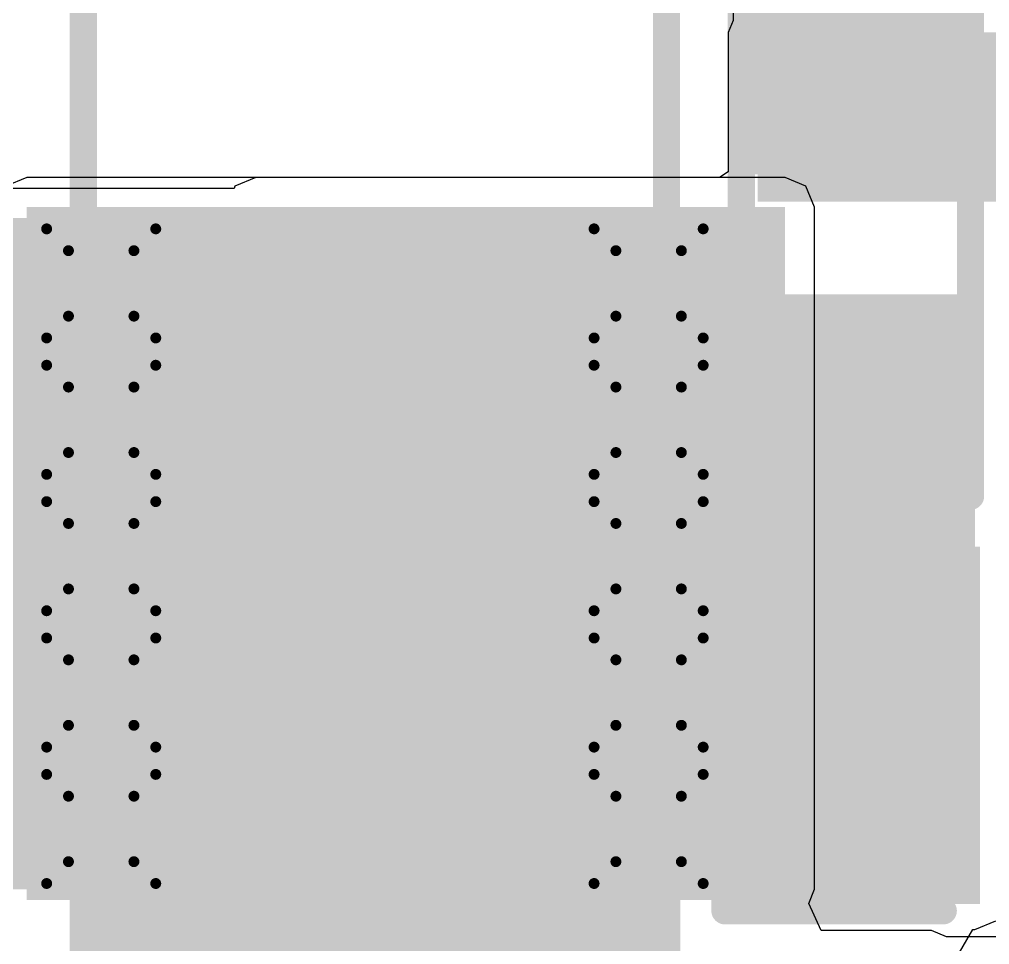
# Model space of a CAD drawing. Header units: inches. Extents: x -0.3 to 9.9, y -0.4 to 5.
# Drawn here: x 0.7167 to 0.8945, y 0.4068 to 0.5764 of the extents above; entities that cross this region are included whole.
import ezdxf

# ---------------------------------------------------------------- set-up
doc = ezdxf.new("R2010")
doc.units = ezdxf.units.IN
doc.header["$MEASUREMENT"] = 0
for name, color, linetype in [('Bottom Layer', 5, 'Continuous'), ('Bottom Solder', 6, 'Continuous'), ('Drill Drawing', 1, 'Continuous'), ('Top Layer', 1, 'Continuous'), ('Top Overlay', 2, 'Continuous'), ('Top Paste', 8, 'Continuous'), ('Top Solder', 216, 'Continuous'), ('Via Holes', 16, 'Continuous')]:
    doc.layers.add(name, color=color, linetype=linetype)

# ---------------------------------------------------------------- blocks, each defined once
blk = doc.blocks.new('C___0805_43')
at = {"layer": 'Top Layer'}
for points in [[(-0.06, 0.03), (-0.02, 0.03), (-0.02, -0.03), (-0.06, -0.03)], [(0.02, 0.03), (0.06, 0.03), (0.06, -0.03), (0.02, -0.03)]]:
    blk.add_hatch(color=1, dxfattribs=at).paths.add_polyline_path(points)
at = {"layer": 'Top Paste'}
for points in [[(-0.06, 0.03), (-0.02, 0.03), (-0.02, -0.03), (-0.06, -0.03)], [(0.02, 0.03), (0.06, 0.03), (0.06, -0.03), (0.02, -0.03)]]:
    blk.add_hatch(color=8, dxfattribs=at).paths.add_polyline_path(points)
at = {"layer": 'Top Solder'}
for points in [[(-0.06276, 0.03276), (-0.01724, 0.03276), (-0.01724, -0.03276), (-0.06276, -0.03276)], [(0.01724, 0.03276), (0.06276, 0.03276), (0.06276, -0.03276), (0.01724, -0.03276)]]:
    blk.add_hatch(color=216, dxfattribs=at).paths.add_polyline_path(points)
at = {"layer": 'Top Overlay'}
for points in [[(-0.024, 0.034, 0.005, 0.005, 0), (-0.064, 0.034, 0.005, 0.005, 0)], [(-0.064, 0.034, 0.005, 0.005, 0), (-0.064, -0.034, 0.005, 0.005, 0)], [(0.064, 0.034, 0.005, 0.005, 0), (0.024, 0.034, 0.005, 0.005, 0)], [(0.064, 0.034, 0.005, 0.005, 0), (0.064, -0.034, 0.005, 0.005, 0)], [(-0.024, -0.034, 0.005, 0.005, 0), (-0.064, -0.034, 0.005, 0.005, 0)], [(0.064, -0.034, 0.005, 0.005, 0), (0.024, -0.034, 0.005, 0.005, 0)]]:
    blk.add_lwpolyline(points, format="xyseb", dxfattribs=at)
for points in [[(-0.06525, 0.034, 0.0025, 0.0025, 1), (-0.06275, 0.034, 0.0025, 0.0025, 1)], [(-0.06525, 0.034, 0.0025, 0.0025, 1), (-0.06275, 0.034, 0.0025, 0.0025, 1)], [(-0.02525, 0.034, 0.0025, 0.0025, 1), (-0.02275, 0.034, 0.0025, 0.0025, 1)], [(0.02275, 0.034, 0.0025, 0.0025, 1), (0.02525, 0.034, 0.0025, 0.0025, 1)], [(0.06275, 0.034, 0.0025, 0.0025, 1), (0.06525, 0.034, 0.0025, 0.0025, 1)], [(0.06275, 0.034, 0.0025, 0.0025, 1), (0.06525, 0.034, 0.0025, 0.0025, 1)], [(-0.06525, -0.034, 0.0025, 0.0025, 1), (-0.06275, -0.034, 0.0025, 0.0025, 1)], [(-0.06525, -0.034, 0.0025, 0.0025, 1), (-0.06275, -0.034, 0.0025, 0.0025, 1)], [(-0.02525, -0.034, 0.0025, 0.0025, 1), (-0.02275, -0.034, 0.0025, 0.0025, 1)], [(0.02275, -0.034, 0.0025, 0.0025, 1), (0.02525, -0.034, 0.0025, 0.0025, 1)], [(0.06275, -0.034, 0.0025, 0.0025, 1), (0.06525, -0.034, 0.0025, 0.0025, 1)], [(0.06275, -0.034, 0.0025, 0.0025, 1), (0.06525, -0.034, 0.0025, 0.0025, 1)]]:
    blk.add_lwpolyline(points, format="xyseb", close=True, dxfattribs=at)
blk = doc.blocks.new('R___0603_100')
at = {"layer": 'Top Layer'}
for points in [[(-0.015, 0.0175), (-0.015, -0.0175), (-0.045, -0.0175), (-0.045, 0.0175)], [(0.045, 0.0175), (0.045, -0.0175), (0.015, -0.0175), (0.015, 0.0175)]]:
    blk.add_hatch(color=1, dxfattribs=at).paths.add_polyline_path(points)
at = {"layer": 'Top Paste'}
for points in [[(-0.015, 0.0175), (-0.015, -0.0175), (-0.045, -0.0175), (-0.045, 0.0175)], [(0.045, 0.0175), (0.045, -0.0175), (0.015, -0.0175), (0.015, 0.0175)]]:
    blk.add_hatch(color=8, dxfattribs=at).paths.add_polyline_path(points)
at = {"layer": 'Top Solder'}
for points in [[(-0.011, 0.0215), (-0.011, -0.0215), (-0.049, -0.0215), (-0.049, 0.0215)], [(0.049, 0.0215), (0.049, -0.0215), (0.011, -0.0215), (0.011, 0.0215)]]:
    blk.add_hatch(color=216, dxfattribs=at).paths.add_polyline_path(points)
at = {"layer": 'Top Overlay'}
for points in [[(0.048, 0.021, 0.005, 0.005, 0), (-0.048, 0.021, 0.005, 0.005, 0)], [(-0.048, -0.021, 0.005, 0.005, 0), (-0.048, 0.021, 0.005, 0.005, 0)], [(0.048, -0.021, 0.005, 0.005, 0), (0.048, 0.021, 0.005, 0.005, 0)], [(0.048, -0.021, 0.005, 0.005, 0), (-0.048, -0.021, 0.005, 0.005, 0)]]:
    blk.add_lwpolyline(points, format="xyseb", dxfattribs=at)
for points in [[(-0.04925, 0.021, 0.0025, 0.0025, 1), (-0.04675, 0.021, 0.0025, 0.0025, 1)], [(-0.04925, 0.021, 0.0025, 0.0025, 1), (-0.04675, 0.021, 0.0025, 0.0025, 1)], [(0.04675, 0.021, 0.0025, 0.0025, 1), (0.04925, 0.021, 0.0025, 0.0025, 1)], [(0.04675, 0.021, 0.0025, 0.0025, 1), (0.04925, 0.021, 0.0025, 0.0025, 1)], [(-0.04925, -0.021, 0.0025, 0.0025, 1), (-0.04675, -0.021, 0.0025, 0.0025, 1)], [(-0.04925, -0.021, 0.0025, 0.0025, 1), (-0.04675, -0.021, 0.0025, 0.0025, 1)], [(0.04675, -0.021, 0.0025, 0.0025, 1), (0.04925, -0.021, 0.0025, 0.0025, 1)], [(0.04675, -0.021, 0.0025, 0.0025, 1), (0.04925, -0.021, 0.0025, 0.0025, 1)]]:
    blk.add_lwpolyline(points, format="xyseb", close=True, dxfattribs=at)
blk = doc.blocks.new('SMA_162')
at = {"layer": 'Top Layer'}
blk.add_hatch(color=1, dxfattribs=at).paths.add_polyline_path([(-0.12795, 0.03346), (-0.02953, 0.03346), (-0.02953, -0.03346), (-0.12795, -0.03346)])
at = {"layer": 'Top Overlay'}
for points in [[(-0.175, -0.05597), (-0.12906, -0.05597), (-0.12906, 0.05598), (-0.175, 0.05598)], [(-0.12992, 0.03638), (-0.1022, 0.03638), (-0.1022, 0.05598), (-0.12992, 0.05598)], [(-0.12992, -0.05598), (-0.1022, -0.05598), (-0.1022, -0.03638), (-0.12992, -0.03638)]]:
    blk.add_hatch(color=2, dxfattribs=at).paths.add_polyline_path(points)
at = {"layer": 'Top Paste'}
blk.add_hatch(color=8, dxfattribs=at).paths.add_polyline_path([(-0.12795, 0.03346), (-0.02953, 0.03346), (-0.02953, -0.03346), (-0.12795, -0.03346)])
at = {"layer": 'Top Solder'}
blk.add_hatch(color=216, dxfattribs=at).paths.add_polyline_path([(-0.13195, 0.03746), (-0.02553, 0.03746), (-0.02553, -0.03746), (-0.13195, -0.03746)])
at = {"layer": 'Top Overlay'}
for points in [[(-0.10465, 0.05345, 0.005, 0.005, 0), (0.08115, 0.05345, 0.005, 0.005, 0)], [(-0.10465, -0.05345, 0.005, 0.005, 0), (0.08115, -0.05345, 0.005, 0.005, 0)]]:
    blk.add_lwpolyline(points, format="xyseb", dxfattribs=at)
for points in [[(-0.1059, 0.05345, 0.0025, 0.0025, 1), (-0.1034, 0.05345, 0.0025, 0.0025, 1)], [(-0.1059, -0.05345, 0.0025, 0.0025, 1), (-0.1034, -0.05345, 0.0025, 0.0025, 1)]]:
    blk.add_lwpolyline(points, format="xyseb", close=True, dxfattribs=at)

msp = doc.modelspace()

# ---------------------------------------------------------------- hatches: boundary and pattern name
at = {"layer": 'Bottom Layer'}
for points in [[(0.76, 0.41695), (0.857, 0.41695), (0.857, 0.542), (0.76, 0.542)], [(0.14782, 0.41695), (0.78082, 0.41695), (0.78082, 0.54), (0.14782, 0.54)]]:
    msp.add_hatch(color=5, dxfattribs=at).paths.add_polyline_path(points)
h = msp.add_hatch(color=5, dxfattribs=at)
edge = h.paths.add_edge_path()
edge.add_arc((0.73165, 0.528), 0.01181, 0, 360)
h = msp.add_hatch(color=5, dxfattribs=at)
edge = h.paths.add_edge_path()
edge.add_arc((0.832, 0.528), 0.01181, 0, 360)
h = msp.add_hatch(color=5, dxfattribs=at)
edge = h.paths.add_edge_path()
edge.add_arc((0.73165, 0.503), 0.01181, 0, 360)
h = msp.add_hatch(color=5, dxfattribs=at)
edge = h.paths.add_edge_path()
edge.add_arc((0.832, 0.503), 0.01181, 0, 360)
h = msp.add_hatch(color=5, dxfattribs=at)
edge = h.paths.add_edge_path()
edge.add_arc((0.73165, 0.478), 0.01181, 0, 360)
h = msp.add_hatch(color=5, dxfattribs=at)
edge = h.paths.add_edge_path()
edge.add_arc((0.832, 0.478), 0.01181, 0, 360)
h = msp.add_hatch(color=5, dxfattribs=at)
edge = h.paths.add_edge_path()
edge.add_arc((0.73165, 0.453), 0.01181, 0, 360)
h = msp.add_hatch(color=5, dxfattribs=at)
edge = h.paths.add_edge_path()
edge.add_arc((0.832, 0.453), 0.01181, 0, 360)
h = msp.add_hatch(color=5, dxfattribs=at)
edge = h.paths.add_edge_path()
edge.add_arc((0.73165, 0.428), 0.01181, 0, 360)
h = msp.add_hatch(color=5, dxfattribs=at)
edge = h.paths.add_edge_path()
edge.add_arc((0.832, 0.428), 0.01181, 0, 360)
at = {"layer": 'Bottom Solder'}
h = msp.add_hatch(color=6, dxfattribs=at)
edge = h.paths.add_edge_path()
edge.add_arc((0.73165, 0.528), 0.00591, 0, 360)
h = msp.add_hatch(color=6, dxfattribs=at)
edge = h.paths.add_edge_path()
edge.add_arc((0.832, 0.528), 0.00591, 0, 360)
h = msp.add_hatch(color=6, dxfattribs=at)
edge = h.paths.add_edge_path()
edge.add_arc((0.73165, 0.503), 0.00591, 0, 360)
h = msp.add_hatch(color=6, dxfattribs=at)
edge = h.paths.add_edge_path()
edge.add_arc((0.832, 0.503), 0.00591, 0, 360)
h = msp.add_hatch(color=6, dxfattribs=at)
edge = h.paths.add_edge_path()
edge.add_arc((0.73165, 0.478), 0.00591, 0, 360)
h = msp.add_hatch(color=6, dxfattribs=at)
edge = h.paths.add_edge_path()
edge.add_arc((0.832, 0.478), 0.00591, 0, 360)
h = msp.add_hatch(color=6, dxfattribs=at)
edge = h.paths.add_edge_path()
edge.add_arc((0.73165, 0.453), 0.00591, 0, 360)
h = msp.add_hatch(color=6, dxfattribs=at)
edge = h.paths.add_edge_path()
edge.add_arc((0.832, 0.453), 0.00591, 0, 360)
h = msp.add_hatch(color=6, dxfattribs=at)
edge = h.paths.add_edge_path()
edge.add_arc((0.73165, 0.428), 0.00591, 0, 360)
h = msp.add_hatch(color=6, dxfattribs=at)
edge = h.paths.add_edge_path()
edge.add_arc((0.832, 0.428), 0.00591, 0, 360)
at = {"layer": 'Top Layer'}
for points in [[(0.852, 0.543), (0.958, 0.543), (0.958, 0.574), (0.852, 0.574)], [(0.718, 0.514), (0.845, 0.514), (0.845, 0.542), (0.718, 0.542)], [(0.741, 0.483), (0.817, 0.483), (0.817, 0.542), (0.741, 0.542)], [(0.718, 0.415), (0.89182, 0.415), (0.89182, 0.525), (0.718, 0.525)]]:
    msp.add_hatch(color=1, dxfattribs=at).paths.add_polyline_path(points)
h = msp.add_hatch(color=1, dxfattribs=at)
edge = h.paths.add_edge_path()
edge.add_arc((0.73165, 0.528), 0.01181, 0, 360)
h = msp.add_hatch(color=1, dxfattribs=at)
edge = h.paths.add_edge_path()
edge.add_arc((0.832, 0.528), 0.01181, 0, 360)
h = msp.add_hatch(color=1, dxfattribs=at)
edge = h.paths.add_edge_path()
edge.add_arc((0.73165, 0.503), 0.01181, 0, 360)
h = msp.add_hatch(color=1, dxfattribs=at)
edge = h.paths.add_edge_path()
edge.add_arc((0.832, 0.503), 0.01181, 0, 360)
h = msp.add_hatch(color=1, dxfattribs=at)
edge = h.paths.add_edge_path()
edge.add_arc((0.73165, 0.478), 0.01181, 0, 360)
h = msp.add_hatch(color=1, dxfattribs=at)
edge = h.paths.add_edge_path()
edge.add_arc((0.832, 0.478), 0.01181, 0, 360)
h = msp.add_hatch(color=1, dxfattribs=at)
edge = h.paths.add_edge_path()
edge.add_arc((0.73165, 0.453), 0.01181, 0, 360)
h = msp.add_hatch(color=1, dxfattribs=at)
edge = h.paths.add_edge_path()
edge.add_arc((0.832, 0.453), 0.01181, 0, 360)
h = msp.add_hatch(color=1, dxfattribs=at)
edge = h.paths.add_edge_path()
edge.add_arc((0.73165, 0.428), 0.01181, 0, 360)
h = msp.add_hatch(color=1, dxfattribs=at)
edge = h.paths.add_edge_path()
edge.add_arc((0.832, 0.428), 0.01181, 0, 360)
at = {"layer": 'Top Solder'}
h = msp.add_hatch(color=216, dxfattribs=at)
edge = h.paths.add_edge_path()
edge.add_arc((0.73165, 0.528), 0.00591, 0, 360)
h = msp.add_hatch(color=216, dxfattribs=at)
edge = h.paths.add_edge_path()
edge.add_arc((0.832, 0.528), 0.00591, 0, 360)
h = msp.add_hatch(color=216, dxfattribs=at)
edge = h.paths.add_edge_path()
edge.add_arc((0.73165, 0.503), 0.00591, 0, 360)
h = msp.add_hatch(color=216, dxfattribs=at)
edge = h.paths.add_edge_path()
edge.add_arc((0.832, 0.503), 0.00591, 0, 360)
h = msp.add_hatch(color=216, dxfattribs=at)
edge = h.paths.add_edge_path()
edge.add_arc((0.73165, 0.478), 0.00591, 0, 360)
h = msp.add_hatch(color=216, dxfattribs=at)
edge = h.paths.add_edge_path()
edge.add_arc((0.832, 0.478), 0.00591, 0, 360)
h = msp.add_hatch(color=216, dxfattribs=at)
edge = h.paths.add_edge_path()
edge.add_arc((0.73165, 0.453), 0.00591, 0, 360)
h = msp.add_hatch(color=216, dxfattribs=at)
edge = h.paths.add_edge_path()
edge.add_arc((0.832, 0.453), 0.00591, 0, 360)
h = msp.add_hatch(color=216, dxfattribs=at)
edge = h.paths.add_edge_path()
edge.add_arc((0.73165, 0.428), 0.00591, 0, 360)
h = msp.add_hatch(color=216, dxfattribs=at)
edge = h.paths.add_edge_path()
edge.add_arc((0.832, 0.428), 0.00591, 0, 360)
at = {"layer": 'Via Holes'}
h = msp.add_hatch(color=7, dxfattribs=at)
edge = h.paths.add_edge_path()
edge.add_arc((0.73165, 0.528), 0.00591, 0, 360)
h = msp.add_hatch(color=7, dxfattribs=at)
edge = h.paths.add_edge_path()
edge.add_arc((0.832, 0.528), 0.00591, 0, 360)
h = msp.add_hatch(color=7, dxfattribs=at)
edge = h.paths.add_edge_path()
edge.add_arc((0.73165, 0.503), 0.00591, 0, 360)
h = msp.add_hatch(color=7, dxfattribs=at)
edge = h.paths.add_edge_path()
edge.add_arc((0.832, 0.503), 0.00591, 0, 360)
h = msp.add_hatch(color=7, dxfattribs=at)
edge = h.paths.add_edge_path()
edge.add_arc((0.73165, 0.478), 0.00591, 0, 360)
h = msp.add_hatch(color=7, dxfattribs=at)
edge = h.paths.add_edge_path()
edge.add_arc((0.832, 0.478), 0.00591, 0, 360)
h = msp.add_hatch(color=7, dxfattribs=at)
edge = h.paths.add_edge_path()
edge.add_arc((0.73165, 0.453), 0.00591, 0, 360)
h = msp.add_hatch(color=7, dxfattribs=at)
edge = h.paths.add_edge_path()
edge.add_arc((0.832, 0.453), 0.00591, 0, 360)
h = msp.add_hatch(color=7, dxfattribs=at)
edge = h.paths.add_edge_path()
edge.add_arc((0.73165, 0.428), 0.00591, 0, 360)
h = msp.add_hatch(color=7, dxfattribs=at)
edge = h.paths.add_edge_path()
edge.add_arc((0.832, 0.428), 0.00591, 0, 360)

# ---------------------------------------------------------------- linework, layer by layer
at = {"layer": 'Bottom Layer'}
for p, q in [((0.76, 0.54741), (0.75617, 0.54583)), ((0.857, 0.54741), (0.76, 0.54741)), ((0.86083, 0.54583), (0.857, 0.54741)), ((0.756, 0.54541), (0.705, 0.54541)), ((0.75617, 0.54583), (0.756, 0.54541)), ((0.86241, 0.542), (0.86083, 0.54583)), ((0.86241, 0.41695), (0.86241, 0.542)), ((0.86134, 0.41436), (0.86241, 0.41695)), ((0.8636, 0.40936), (0.86134, 0.41436)), ((0.88382, 0.40936), (0.8636, 0.40936)), ((0.88661, 0.40821), (0.88382, 0.40936)), ((1.02541, 0.40821), (0.88661, 0.40821))]:
    msp.add_line(p, q, dxfattribs=at)
at = {"layer": 'Drill Drawing'}
for points in [[(0.72165, 0.538, 0.002, 0.002, 0), (0.74165, 0.538, 0.002, 0.002, 0)], [(0.72165, 0.518, 0.002, 0.002, 0), (0.72165, 0.538, 0.002, 0.002, 0)], [(0.74165, 0.518, 0.002, 0.002, 0), (0.74165, 0.538, 0.002, 0.002, 0)], [(0.822, 0.538, 0.002, 0.002, 0), (0.842, 0.538, 0.002, 0.002, 0)], [(0.822, 0.518, 0.002, 0.002, 0), (0.822, 0.538, 0.002, 0.002, 0)], [(0.842, 0.518, 0.002, 0.002, 0), (0.842, 0.538, 0.002, 0.002, 0)], [(0.72565, 0.534, 0.002, 0.002, 0), (0.73765, 0.534, 0.002, 0.002, 0)], [(0.72565, 0.522, 0.002, 0.002, 0), (0.72565, 0.534, 0.002, 0.002, 0)], [(0.73765, 0.522, 0.002, 0.002, 0), (0.73765, 0.534, 0.002, 0.002, 0)], [(0.826, 0.534, 0.002, 0.002, 0), (0.838, 0.534, 0.002, 0.002, 0)], [(0.826, 0.522, 0.002, 0.002, 0), (0.826, 0.534, 0.002, 0.002, 0)], [(0.838, 0.522, 0.002, 0.002, 0), (0.838, 0.534, 0.002, 0.002, 0)], [(0.72565, 0.522, 0.002, 0.002, 0), (0.73765, 0.522, 0.002, 0.002, 0)], [(0.826, 0.522, 0.002, 0.002, 0), (0.838, 0.522, 0.002, 0.002, 0)], [(0.72165, 0.518, 0.002, 0.002, 0), (0.74165, 0.518, 0.002, 0.002, 0)], [(0.822, 0.518, 0.002, 0.002, 0), (0.842, 0.518, 0.002, 0.002, 0)], [(0.72165, 0.513, 0.002, 0.002, 0), (0.74165, 0.513, 0.002, 0.002, 0)], [(0.72165, 0.493, 0.002, 0.002, 0), (0.72165, 0.513, 0.002, 0.002, 0)], [(0.74165, 0.493, 0.002, 0.002, 0), (0.74165, 0.513, 0.002, 0.002, 0)], [(0.822, 0.513, 0.002, 0.002, 0), (0.842, 0.513, 0.002, 0.002, 0)], [(0.822, 0.493, 0.002, 0.002, 0), (0.822, 0.513, 0.002, 0.002, 0)], [(0.842, 0.493, 0.002, 0.002, 0), (0.842, 0.513, 0.002, 0.002, 0)], [(0.72565, 0.509, 0.002, 0.002, 0), (0.73765, 0.509, 0.002, 0.002, 0)], [(0.72565, 0.497, 0.002, 0.002, 0), (0.72565, 0.509, 0.002, 0.002, 0)], [(0.73765, 0.497, 0.002, 0.002, 0), (0.73765, 0.509, 0.002, 0.002, 0)], [(0.826, 0.509, 0.002, 0.002, 0), (0.838, 0.509, 0.002, 0.002, 0)], [(0.826, 0.497, 0.002, 0.002, 0), (0.826, 0.509, 0.002, 0.002, 0)], [(0.838, 0.497, 0.002, 0.002, 0), (0.838, 0.509, 0.002, 0.002, 0)], [(0.72565, 0.497, 0.002, 0.002, 0), (0.73765, 0.497, 0.002, 0.002, 0)], [(0.826, 0.497, 0.002, 0.002, 0), (0.838, 0.497, 0.002, 0.002, 0)], [(0.72165, 0.493, 0.002, 0.002, 0), (0.74165, 0.493, 0.002, 0.002, 0)], [(0.822, 0.493, 0.002, 0.002, 0), (0.842, 0.493, 0.002, 0.002, 0)], [(0.72165, 0.488, 0.002, 0.002, 0), (0.74165, 0.488, 0.002, 0.002, 0)], [(0.72165, 0.468, 0.002, 0.002, 0), (0.72165, 0.488, 0.002, 0.002, 0)], [(0.74165, 0.468, 0.002, 0.002, 0), (0.74165, 0.488, 0.002, 0.002, 0)], [(0.822, 0.488, 0.002, 0.002, 0), (0.842, 0.488, 0.002, 0.002, 0)], [(0.822, 0.468, 0.002, 0.002, 0), (0.822, 0.488, 0.002, 0.002, 0)], [(0.842, 0.468, 0.002, 0.002, 0), (0.842, 0.488, 0.002, 0.002, 0)], [(0.72565, 0.484, 0.002, 0.002, 0), (0.73765, 0.484, 0.002, 0.002, 0)], [(0.72565, 0.472, 0.002, 0.002, 0), (0.72565, 0.484, 0.002, 0.002, 0)], [(0.73765, 0.472, 0.002, 0.002, 0), (0.73765, 0.484, 0.002, 0.002, 0)], [(0.826, 0.484, 0.002, 0.002, 0), (0.838, 0.484, 0.002, 0.002, 0)], [(0.826, 0.472, 0.002, 0.002, 0), (0.826, 0.484, 0.002, 0.002, 0)], [(0.838, 0.472, 0.002, 0.002, 0), (0.838, 0.484, 0.002, 0.002, 0)], [(0.72565, 0.472, 0.002, 0.002, 0), (0.73765, 0.472, 0.002, 0.002, 0)], [(0.826, 0.472, 0.002, 0.002, 0), (0.838, 0.472, 0.002, 0.002, 0)], [(0.72165, 0.468, 0.002, 0.002, 0), (0.74165, 0.468, 0.002, 0.002, 0)], [(0.822, 0.468, 0.002, 0.002, 0), (0.842, 0.468, 0.002, 0.002, 0)], [(0.72165, 0.463, 0.002, 0.002, 0), (0.74165, 0.463, 0.002, 0.002, 0)], [(0.72165, 0.443, 0.002, 0.002, 0), (0.72165, 0.463, 0.002, 0.002, 0)], [(0.74165, 0.443, 0.002, 0.002, 0), (0.74165, 0.463, 0.002, 0.002, 0)], [(0.822, 0.463, 0.002, 0.002, 0), (0.842, 0.463, 0.002, 0.002, 0)], [(0.822, 0.443, 0.002, 0.002, 0), (0.822, 0.463, 0.002, 0.002, 0)], [(0.842, 0.443, 0.002, 0.002, 0), (0.842, 0.463, 0.002, 0.002, 0)], [(0.72565, 0.459, 0.002, 0.002, 0), (0.73765, 0.459, 0.002, 0.002, 0)], [(0.72565, 0.447, 0.002, 0.002, 0), (0.72565, 0.459, 0.002, 0.002, 0)], [(0.73765, 0.447, 0.002, 0.002, 0), (0.73765, 0.459, 0.002, 0.002, 0)], [(0.826, 0.459, 0.002, 0.002, 0), (0.838, 0.459, 0.002, 0.002, 0)], [(0.826, 0.447, 0.002, 0.002, 0), (0.826, 0.459, 0.002, 0.002, 0)], [(0.838, 0.447, 0.002, 0.002, 0), (0.838, 0.459, 0.002, 0.002, 0)], [(0.72565, 0.447, 0.002, 0.002, 0), (0.73765, 0.447, 0.002, 0.002, 0)], [(0.826, 0.447, 0.002, 0.002, 0), (0.838, 0.447, 0.002, 0.002, 0)], [(0.72165, 0.443, 0.002, 0.002, 0), (0.74165, 0.443, 0.002, 0.002, 0)], [(0.822, 0.443, 0.002, 0.002, 0), (0.842, 0.443, 0.002, 0.002, 0)], [(0.72165, 0.438, 0.002, 0.002, 0), (0.74165, 0.438, 0.002, 0.002, 0)], [(0.72165, 0.418, 0.002, 0.002, 0), (0.72165, 0.438, 0.002, 0.002, 0)], [(0.74165, 0.418, 0.002, 0.002, 0), (0.74165, 0.438, 0.002, 0.002, 0)], [(0.822, 0.438, 0.002, 0.002, 0), (0.842, 0.438, 0.002, 0.002, 0)], [(0.822, 0.418, 0.002, 0.002, 0), (0.822, 0.438, 0.002, 0.002, 0)], [(0.842, 0.418, 0.002, 0.002, 0), (0.842, 0.438, 0.002, 0.002, 0)], [(0.72565, 0.434, 0.002, 0.002, 0), (0.73765, 0.434, 0.002, 0.002, 0)], [(0.72565, 0.422, 0.002, 0.002, 0), (0.72565, 0.434, 0.002, 0.002, 0)], [(0.73765, 0.422, 0.002, 0.002, 0), (0.73765, 0.434, 0.002, 0.002, 0)], [(0.826, 0.434, 0.002, 0.002, 0), (0.838, 0.434, 0.002, 0.002, 0)], [(0.826, 0.422, 0.002, 0.002, 0), (0.826, 0.434, 0.002, 0.002, 0)], [(0.838, 0.422, 0.002, 0.002, 0), (0.838, 0.434, 0.002, 0.002, 0)], [(0.72565, 0.422, 0.002, 0.002, 0), (0.73765, 0.422, 0.002, 0.002, 0)], [(0.826, 0.422, 0.002, 0.002, 0), (0.838, 0.422, 0.002, 0.002, 0)], [(0.72165, 0.418, 0.002, 0.002, 0), (0.74165, 0.418, 0.002, 0.002, 0)], [(0.822, 0.418, 0.002, 0.002, 0), (0.842, 0.418, 0.002, 0.002, 0)]]:
    msp.add_lwpolyline(points, format="xyseb", dxfattribs=at)
for points in [[(0.72115, 0.538, 0.001, 0.001, 1), (0.72215, 0.538, 0.001, 0.001, 1)], [(0.72115, 0.538, 0.001, 0.001, 1), (0.72215, 0.538, 0.001, 0.001, 1)], [(0.74115, 0.538, 0.001, 0.001, 1), (0.74215, 0.538, 0.001, 0.001, 1)], [(0.74115, 0.538, 0.001, 0.001, 1), (0.74215, 0.538, 0.001, 0.001, 1)], [(0.8215, 0.538, 0.001, 0.001, 1), (0.8225, 0.538, 0.001, 0.001, 1)], [(0.8215, 0.538, 0.001, 0.001, 1), (0.8225, 0.538, 0.001, 0.001, 1)], [(0.8415, 0.538, 0.001, 0.001, 1), (0.8425, 0.538, 0.001, 0.001, 1)], [(0.8415, 0.538, 0.001, 0.001, 1), (0.8425, 0.538, 0.001, 0.001, 1)], [(0.72515, 0.534, 0.001, 0.001, 1), (0.72615, 0.534, 0.001, 0.001, 1)], [(0.72515, 0.534, 0.001, 0.001, 1), (0.72615, 0.534, 0.001, 0.001, 1)], [(0.73715, 0.534, 0.001, 0.001, 1), (0.73815, 0.534, 0.001, 0.001, 1)], [(0.73715, 0.534, 0.001, 0.001, 1), (0.73815, 0.534, 0.001, 0.001, 1)], [(0.8255, 0.534, 0.001, 0.001, 1), (0.8265, 0.534, 0.001, 0.001, 1)], [(0.8255, 0.534, 0.001, 0.001, 1), (0.8265, 0.534, 0.001, 0.001, 1)], [(0.8375, 0.534, 0.001, 0.001, 1), (0.8385, 0.534, 0.001, 0.001, 1)], [(0.8375, 0.534, 0.001, 0.001, 1), (0.8385, 0.534, 0.001, 0.001, 1)], [(0.72515, 0.522, 0.001, 0.001, 1), (0.72615, 0.522, 0.001, 0.001, 1)], [(0.72515, 0.522, 0.001, 0.001, 1), (0.72615, 0.522, 0.001, 0.001, 1)], [(0.73715, 0.522, 0.001, 0.001, 1), (0.73815, 0.522, 0.001, 0.001, 1)], [(0.73715, 0.522, 0.001, 0.001, 1), (0.73815, 0.522, 0.001, 0.001, 1)], [(0.8255, 0.522, 0.001, 0.001, 1), (0.8265, 0.522, 0.001, 0.001, 1)], [(0.8255, 0.522, 0.001, 0.001, 1), (0.8265, 0.522, 0.001, 0.001, 1)], [(0.8375, 0.522, 0.001, 0.001, 1), (0.8385, 0.522, 0.001, 0.001, 1)], [(0.8375, 0.522, 0.001, 0.001, 1), (0.8385, 0.522, 0.001, 0.001, 1)], [(0.72115, 0.518, 0.001, 0.001, 1), (0.72215, 0.518, 0.001, 0.001, 1)], [(0.72115, 0.518, 0.001, 0.001, 1), (0.72215, 0.518, 0.001, 0.001, 1)], [(0.74115, 0.518, 0.001, 0.001, 1), (0.74215, 0.518, 0.001, 0.001, 1)], [(0.74115, 0.518, 0.001, 0.001, 1), (0.74215, 0.518, 0.001, 0.001, 1)], [(0.8215, 0.518, 0.001, 0.001, 1), (0.8225, 0.518, 0.001, 0.001, 1)], [(0.8215, 0.518, 0.001, 0.001, 1), (0.8225, 0.518, 0.001, 0.001, 1)], [(0.8415, 0.518, 0.001, 0.001, 1), (0.8425, 0.518, 0.001, 0.001, 1)], [(0.8415, 0.518, 0.001, 0.001, 1), (0.8425, 0.518, 0.001, 0.001, 1)], [(0.72115, 0.513, 0.001, 0.001, 1), (0.72215, 0.513, 0.001, 0.001, 1)], [(0.72115, 0.513, 0.001, 0.001, 1), (0.72215, 0.513, 0.001, 0.001, 1)], [(0.74115, 0.513, 0.001, 0.001, 1), (0.74215, 0.513, 0.001, 0.001, 1)], [(0.74115, 0.513, 0.001, 0.001, 1), (0.74215, 0.513, 0.001, 0.001, 1)], [(0.8215, 0.513, 0.001, 0.001, 1), (0.8225, 0.513, 0.001, 0.001, 1)], [(0.8215, 0.513, 0.001, 0.001, 1), (0.8225, 0.513, 0.001, 0.001, 1)], [(0.8415, 0.513, 0.001, 0.001, 1), (0.8425, 0.513, 0.001, 0.001, 1)], [(0.8415, 0.513, 0.001, 0.001, 1), (0.8425, 0.513, 0.001, 0.001, 1)], [(0.72515, 0.509, 0.001, 0.001, 1), (0.72615, 0.509, 0.001, 0.001, 1)], [(0.72515, 0.509, 0.001, 0.001, 1), (0.72615, 0.509, 0.001, 0.001, 1)], [(0.73715, 0.509, 0.001, 0.001, 1), (0.73815, 0.509, 0.001, 0.001, 1)], [(0.73715, 0.509, 0.001, 0.001, 1), (0.73815, 0.509, 0.001, 0.001, 1)], [(0.8255, 0.509, 0.001, 0.001, 1), (0.8265, 0.509, 0.001, 0.001, 1)], [(0.8255, 0.509, 0.001, 0.001, 1), (0.8265, 0.509, 0.001, 0.001, 1)], [(0.8375, 0.509, 0.001, 0.001, 1), (0.8385, 0.509, 0.001, 0.001, 1)], [(0.8375, 0.509, 0.001, 0.001, 1), (0.8385, 0.509, 0.001, 0.001, 1)], [(0.72515, 0.497, 0.001, 0.001, 1), (0.72615, 0.497, 0.001, 0.001, 1)], [(0.72515, 0.497, 0.001, 0.001, 1), (0.72615, 0.497, 0.001, 0.001, 1)], [(0.73715, 0.497, 0.001, 0.001, 1), (0.73815, 0.497, 0.001, 0.001, 1)], [(0.73715, 0.497, 0.001, 0.001, 1), (0.73815, 0.497, 0.001, 0.001, 1)], [(0.8255, 0.497, 0.001, 0.001, 1), (0.8265, 0.497, 0.001, 0.001, 1)], [(0.8255, 0.497, 0.001, 0.001, 1), (0.8265, 0.497, 0.001, 0.001, 1)], [(0.8375, 0.497, 0.001, 0.001, 1), (0.8385, 0.497, 0.001, 0.001, 1)], [(0.8375, 0.497, 0.001, 0.001, 1), (0.8385, 0.497, 0.001, 0.001, 1)], [(0.72115, 0.493, 0.001, 0.001, 1), (0.72215, 0.493, 0.001, 0.001, 1)], [(0.72115, 0.493, 0.001, 0.001, 1), (0.72215, 0.493, 0.001, 0.001, 1)], [(0.74115, 0.493, 0.001, 0.001, 1), (0.74215, 0.493, 0.001, 0.001, 1)], [(0.74115, 0.493, 0.001, 0.001, 1), (0.74215, 0.493, 0.001, 0.001, 1)], [(0.8215, 0.493, 0.001, 0.001, 1), (0.8225, 0.493, 0.001, 0.001, 1)], [(0.8215, 0.493, 0.001, 0.001, 1), (0.8225, 0.493, 0.001, 0.001, 1)], [(0.8415, 0.493, 0.001, 0.001, 1), (0.8425, 0.493, 0.001, 0.001, 1)], [(0.8415, 0.493, 0.001, 0.001, 1), (0.8425, 0.493, 0.001, 0.001, 1)], [(0.72115, 0.488, 0.001, 0.001, 1), (0.72215, 0.488, 0.001, 0.001, 1)], [(0.72115, 0.488, 0.001, 0.001, 1), (0.72215, 0.488, 0.001, 0.001, 1)], [(0.74115, 0.488, 0.001, 0.001, 1), (0.74215, 0.488, 0.001, 0.001, 1)], [(0.74115, 0.488, 0.001, 0.001, 1), (0.74215, 0.488, 0.001, 0.001, 1)], [(0.8215, 0.488, 0.001, 0.001, 1), (0.8225, 0.488, 0.001, 0.001, 1)], [(0.8215, 0.488, 0.001, 0.001, 1), (0.8225, 0.488, 0.001, 0.001, 1)], [(0.8415, 0.488, 0.001, 0.001, 1), (0.8425, 0.488, 0.001, 0.001, 1)], [(0.8415, 0.488, 0.001, 0.001, 1), (0.8425, 0.488, 0.001, 0.001, 1)], [(0.72515, 0.484, 0.001, 0.001, 1), (0.72615, 0.484, 0.001, 0.001, 1)], [(0.72515, 0.484, 0.001, 0.001, 1), (0.72615, 0.484, 0.001, 0.001, 1)], [(0.73715, 0.484, 0.001, 0.001, 1), (0.73815, 0.484, 0.001, 0.001, 1)], [(0.73715, 0.484, 0.001, 0.001, 1), (0.73815, 0.484, 0.001, 0.001, 1)], [(0.8255, 0.484, 0.001, 0.001, 1), (0.8265, 0.484, 0.001, 0.001, 1)], [(0.8255, 0.484, 0.001, 0.001, 1), (0.8265, 0.484, 0.001, 0.001, 1)], [(0.8375, 0.484, 0.001, 0.001, 1), (0.8385, 0.484, 0.001, 0.001, 1)], [(0.8375, 0.484, 0.001, 0.001, 1), (0.8385, 0.484, 0.001, 0.001, 1)], [(0.72515, 0.472, 0.001, 0.001, 1), (0.72615, 0.472, 0.001, 0.001, 1)], [(0.72515, 0.472, 0.001, 0.001, 1), (0.72615, 0.472, 0.001, 0.001, 1)], [(0.73715, 0.472, 0.001, 0.001, 1), (0.73815, 0.472, 0.001, 0.001, 1)], [(0.73715, 0.472, 0.001, 0.001, 1), (0.73815, 0.472, 0.001, 0.001, 1)], [(0.8255, 0.472, 0.001, 0.001, 1), (0.8265, 0.472, 0.001, 0.001, 1)], [(0.8255, 0.472, 0.001, 0.001, 1), (0.8265, 0.472, 0.001, 0.001, 1)], [(0.8375, 0.472, 0.001, 0.001, 1), (0.8385, 0.472, 0.001, 0.001, 1)], [(0.8375, 0.472, 0.001, 0.001, 1), (0.8385, 0.472, 0.001, 0.001, 1)], [(0.72115, 0.468, 0.001, 0.001, 1), (0.72215, 0.468, 0.001, 0.001, 1)], [(0.72115, 0.468, 0.001, 0.001, 1), (0.72215, 0.468, 0.001, 0.001, 1)], [(0.74115, 0.468, 0.001, 0.001, 1), (0.74215, 0.468, 0.001, 0.001, 1)], [(0.74115, 0.468, 0.001, 0.001, 1), (0.74215, 0.468, 0.001, 0.001, 1)], [(0.8215, 0.468, 0.001, 0.001, 1), (0.8225, 0.468, 0.001, 0.001, 1)], [(0.8215, 0.468, 0.001, 0.001, 1), (0.8225, 0.468, 0.001, 0.001, 1)], [(0.8415, 0.468, 0.001, 0.001, 1), (0.8425, 0.468, 0.001, 0.001, 1)], [(0.8415, 0.468, 0.001, 0.001, 1), (0.8425, 0.468, 0.001, 0.001, 1)], [(0.72115, 0.463, 0.001, 0.001, 1), (0.72215, 0.463, 0.001, 0.001, 1)], [(0.72115, 0.463, 0.001, 0.001, 1), (0.72215, 0.463, 0.001, 0.001, 1)], [(0.74115, 0.463, 0.001, 0.001, 1), (0.74215, 0.463, 0.001, 0.001, 1)], [(0.74115, 0.463, 0.001, 0.001, 1), (0.74215, 0.463, 0.001, 0.001, 1)], [(0.8215, 0.463, 0.001, 0.001, 1), (0.8225, 0.463, 0.001, 0.001, 1)], [(0.8215, 0.463, 0.001, 0.001, 1), (0.8225, 0.463, 0.001, 0.001, 1)], [(0.8415, 0.463, 0.001, 0.001, 1), (0.8425, 0.463, 0.001, 0.001, 1)], [(0.8415, 0.463, 0.001, 0.001, 1), (0.8425, 0.463, 0.001, 0.001, 1)], [(0.72515, 0.459, 0.001, 0.001, 1), (0.72615, 0.459, 0.001, 0.001, 1)], [(0.72515, 0.459, 0.001, 0.001, 1), (0.72615, 0.459, 0.001, 0.001, 1)], [(0.73715, 0.459, 0.001, 0.001, 1), (0.73815, 0.459, 0.001, 0.001, 1)], [(0.73715, 0.459, 0.001, 0.001, 1), (0.73815, 0.459, 0.001, 0.001, 1)], [(0.8255, 0.459, 0.001, 0.001, 1), (0.8265, 0.459, 0.001, 0.001, 1)], [(0.8255, 0.459, 0.001, 0.001, 1), (0.8265, 0.459, 0.001, 0.001, 1)], [(0.8375, 0.459, 0.001, 0.001, 1), (0.8385, 0.459, 0.001, 0.001, 1)], [(0.8375, 0.459, 0.001, 0.001, 1), (0.8385, 0.459, 0.001, 0.001, 1)], [(0.72515, 0.447, 0.001, 0.001, 1), (0.72615, 0.447, 0.001, 0.001, 1)], [(0.72515, 0.447, 0.001, 0.001, 1), (0.72615, 0.447, 0.001, 0.001, 1)], [(0.73715, 0.447, 0.001, 0.001, 1), (0.73815, 0.447, 0.001, 0.001, 1)], [(0.73715, 0.447, 0.001, 0.001, 1), (0.73815, 0.447, 0.001, 0.001, 1)], [(0.8255, 0.447, 0.001, 0.001, 1), (0.8265, 0.447, 0.001, 0.001, 1)], [(0.8255, 0.447, 0.001, 0.001, 1), (0.8265, 0.447, 0.001, 0.001, 1)], [(0.8375, 0.447, 0.001, 0.001, 1), (0.8385, 0.447, 0.001, 0.001, 1)], [(0.8375, 0.447, 0.001, 0.001, 1), (0.8385, 0.447, 0.001, 0.001, 1)], [(0.72115, 0.443, 0.001, 0.001, 1), (0.72215, 0.443, 0.001, 0.001, 1)], [(0.72115, 0.443, 0.001, 0.001, 1), (0.72215, 0.443, 0.001, 0.001, 1)], [(0.74115, 0.443, 0.001, 0.001, 1), (0.74215, 0.443, 0.001, 0.001, 1)], [(0.74115, 0.443, 0.001, 0.001, 1), (0.74215, 0.443, 0.001, 0.001, 1)], [(0.8215, 0.443, 0.001, 0.001, 1), (0.8225, 0.443, 0.001, 0.001, 1)], [(0.8215, 0.443, 0.001, 0.001, 1), (0.8225, 0.443, 0.001, 0.001, 1)], [(0.8415, 0.443, 0.001, 0.001, 1), (0.8425, 0.443, 0.001, 0.001, 1)], [(0.8415, 0.443, 0.001, 0.001, 1), (0.8425, 0.443, 0.001, 0.001, 1)], [(0.72115, 0.438, 0.001, 0.001, 1), (0.72215, 0.438, 0.001, 0.001, 1)], [(0.72115, 0.438, 0.001, 0.001, 1), (0.72215, 0.438, 0.001, 0.001, 1)], [(0.74115, 0.438, 0.001, 0.001, 1), (0.74215, 0.438, 0.001, 0.001, 1)], [(0.74115, 0.438, 0.001, 0.001, 1), (0.74215, 0.438, 0.001, 0.001, 1)], [(0.8215, 0.438, 0.001, 0.001, 1), (0.8225, 0.438, 0.001, 0.001, 1)], [(0.8215, 0.438, 0.001, 0.001, 1), (0.8225, 0.438, 0.001, 0.001, 1)], [(0.8415, 0.438, 0.001, 0.001, 1), (0.8425, 0.438, 0.001, 0.001, 1)], [(0.8415, 0.438, 0.001, 0.001, 1), (0.8425, 0.438, 0.001, 0.001, 1)], [(0.72515, 0.434, 0.001, 0.001, 1), (0.72615, 0.434, 0.001, 0.001, 1)], [(0.72515, 0.434, 0.001, 0.001, 1), (0.72615, 0.434, 0.001, 0.001, 1)], [(0.73715, 0.434, 0.001, 0.001, 1), (0.73815, 0.434, 0.001, 0.001, 1)], [(0.73715, 0.434, 0.001, 0.001, 1), (0.73815, 0.434, 0.001, 0.001, 1)], [(0.8255, 0.434, 0.001, 0.001, 1), (0.8265, 0.434, 0.001, 0.001, 1)], [(0.8255, 0.434, 0.001, 0.001, 1), (0.8265, 0.434, 0.001, 0.001, 1)], [(0.8375, 0.434, 0.001, 0.001, 1), (0.8385, 0.434, 0.001, 0.001, 1)], [(0.8375, 0.434, 0.001, 0.001, 1), (0.8385, 0.434, 0.001, 0.001, 1)], [(0.72515, 0.422, 0.001, 0.001, 1), (0.72615, 0.422, 0.001, 0.001, 1)], [(0.72515, 0.422, 0.001, 0.001, 1), (0.72615, 0.422, 0.001, 0.001, 1)], [(0.73715, 0.422, 0.001, 0.001, 1), (0.73815, 0.422, 0.001, 0.001, 1)], [(0.73715, 0.422, 0.001, 0.001, 1), (0.73815, 0.422, 0.001, 0.001, 1)], [(0.8255, 0.422, 0.001, 0.001, 1), (0.8265, 0.422, 0.001, 0.001, 1)], [(0.8255, 0.422, 0.001, 0.001, 1), (0.8265, 0.422, 0.001, 0.001, 1)], [(0.8375, 0.422, 0.001, 0.001, 1), (0.8385, 0.422, 0.001, 0.001, 1)], [(0.8375, 0.422, 0.001, 0.001, 1), (0.8385, 0.422, 0.001, 0.001, 1)], [(0.72115, 0.418, 0.001, 0.001, 1), (0.72215, 0.418, 0.001, 0.001, 1)], [(0.72115, 0.418, 0.001, 0.001, 1), (0.72215, 0.418, 0.001, 0.001, 1)], [(0.74115, 0.418, 0.001, 0.001, 1), (0.74215, 0.418, 0.001, 0.001, 1)], [(0.74115, 0.418, 0.001, 0.001, 1), (0.74215, 0.418, 0.001, 0.001, 1)], [(0.8215, 0.418, 0.001, 0.001, 1), (0.8225, 0.418, 0.001, 0.001, 1)], [(0.8215, 0.418, 0.001, 0.001, 1), (0.8225, 0.418, 0.001, 0.001, 1)], [(0.8415, 0.418, 0.001, 0.001, 1), (0.8425, 0.418, 0.001, 0.001, 1)], [(0.8415, 0.418, 0.001, 0.001, 1), (0.8425, 0.418, 0.001, 0.001, 1)]]:
    msp.add_lwpolyline(points, format="xyseb", close=True, dxfattribs=at)
at = {"layer": 'Top Layer'}
for p, q in [((0.8475, 0.587), (0.8475, 0.5762)), ((0.8475, 0.5762), (0.84659, 0.574)), ((0.84659, 0.574), (0.84659, 0.54847)), ((0.84659, 0.54847), (0.845, 0.54741)), ((0.718, 0.54741), (0.71417, 0.54583)), ((0.845, 0.54741), (0.718, 0.54741)), ((0.89182, 0.40959), (0.89565, 0.41117)), ((0.88858, 0.40459), (0.89142, 0.40959)), ((0.89142, 0.40959), (0.89182, 0.40959))]:
    msp.add_line(p, q, dxfattribs=at)

# ---------------------------------------------------------------- block references
for name, p, rotation in [('SMA_162', (0.78182, 0.56195), 90), ('R___0603_100', (0.87, 0.537), 270), ('C___0805_43', (0.91, 0.447), 180)]:
    msp.add_blockref(name, p, dxfattribs=dict(rotation=rotation))

doc.saveas('drawing.dxf')
